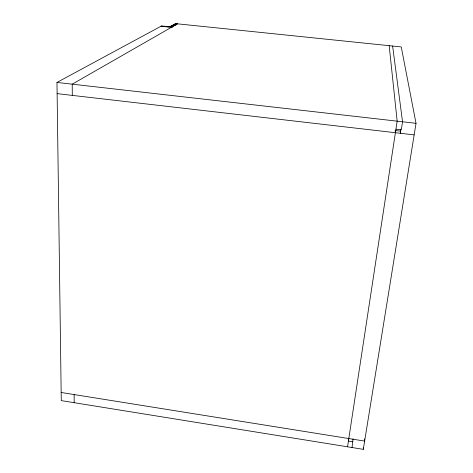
<?xml version="1.0" encoding="UTF-8"?>
<svg xmlns="http://www.w3.org/2000/svg" width="473" height="473" viewBox="0 0 473 473"><rect width="100%" height="100%" fill="white"/><g stroke="black" fill="none" stroke-linecap="round" stroke-linejoin="round"><path stroke-width="0.71" d="M364.677 438.873L364.636 441.09L61.165 392.484M177.464 23.851L175.382 23.68L169.866 26.654L161.47 25.991L56.973 82.438L61.271 400.613L363.299 449.35L363.329 447.878M172.001 27.31L172.06 25.838L173.295 25.968L172.474 26.435L172.887 26.476M172.101 27.251L172.16 25.779L175.79 23.721L177.003 23.845L176.512 24.129L176.914 24.17M352.042 447.535L353.053 438.855M175.725 25.193L175.79 23.721M175.826 25.14L175.885 23.662M348.571 438.14L348.424 441.084L352.929 441.806M347.549 446.808L397.16 121.159L389.173 45.674M400.353 132.026L400.808 129.111M363.299 449.35L416.027 123.311L401.246 46.922L177.505 23.833L72.221 84.17L72.292 95.392M172.06 25.838L170.446 26.713L167.69 26.92M165.189 26.659L167.696 26.636L161.559 26.21L163.108 26.441M174.62 25.483L172.16 25.779M161.033 26.228L171.439 27.31M56.973 82.438L416.027 123.311M395.936 129.194L401.293 129.815L402.541 121.774L392.62 46.029M395.86 130.607L400.495 131.139M57.127 93.636L414.153 134.876M400.383 130.187L400.749 133.333M395.197 130.507L395.398 132.712M74.149 394.565L74.196 402.7"/></g></svg>
